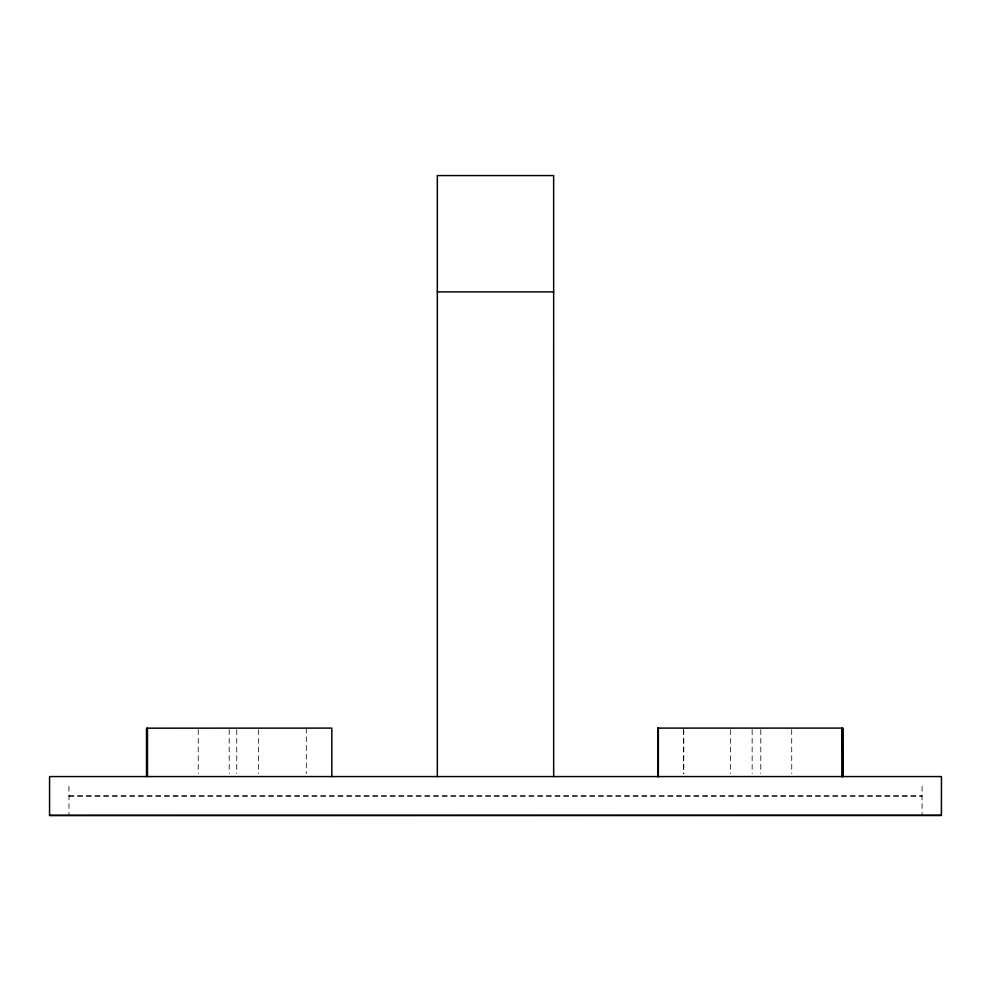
<?xml version="1.0" encoding="UTF-8"?>
<svg xmlns="http://www.w3.org/2000/svg" width="991" height="991" viewBox="0 0 991 991"><rect width="100%" height="100%" fill="white"/><g stroke="black" fill="none" stroke-linecap="round" stroke-linejoin="round"><path stroke-width="0.74" stroke-dasharray="4.96 3.72" d="M68.961 795.959L922.064 795.959M68.936 796.046L922.039 796.046M922.064 786.259L922.064 815.345M791.698 729.636L791.747 773.562M760.778 729.636L760.778 773.562M752.157 729.698L752.157 773.624M730.367 729.698L730.367 773.624M683.79 729.636L683.79 773.562M683.493 729.636L683.493 773.562M306.318 728.112L306.318 773.562M258.54 729.698L258.54 773.624M236.75 729.698L236.75 773.624M229.194 729.624L229.194 773.562M198.237 729.624L198.237 773.562M68.961 786.259L68.961 815.345"/><path stroke-width="1.49" d="M49.55 815.432L49.575 776.572L941.45 776.572L941.425 815.432L49.55 815.432L941.45 815.345M437.316 291.899L553.647 291.899M657.925 728.112L842.697 728.112L842.697 776.585L842.635 728.112M842.338 728.112L842.412 776.647M842.276 728.112L842.276 776.585M658.346 728.112L658.346 776.585M658.259 728.112L658.259 776.585M658.012 728.112L658.061 776.647M553.672 776.61L553.647 175.568L437.316 175.568L437.328 776.622M331.824 776.585L331.824 728.112L146.495 728.174L146.495 776.647M147.473 728.112L147.473 776.585"/></g></svg>
